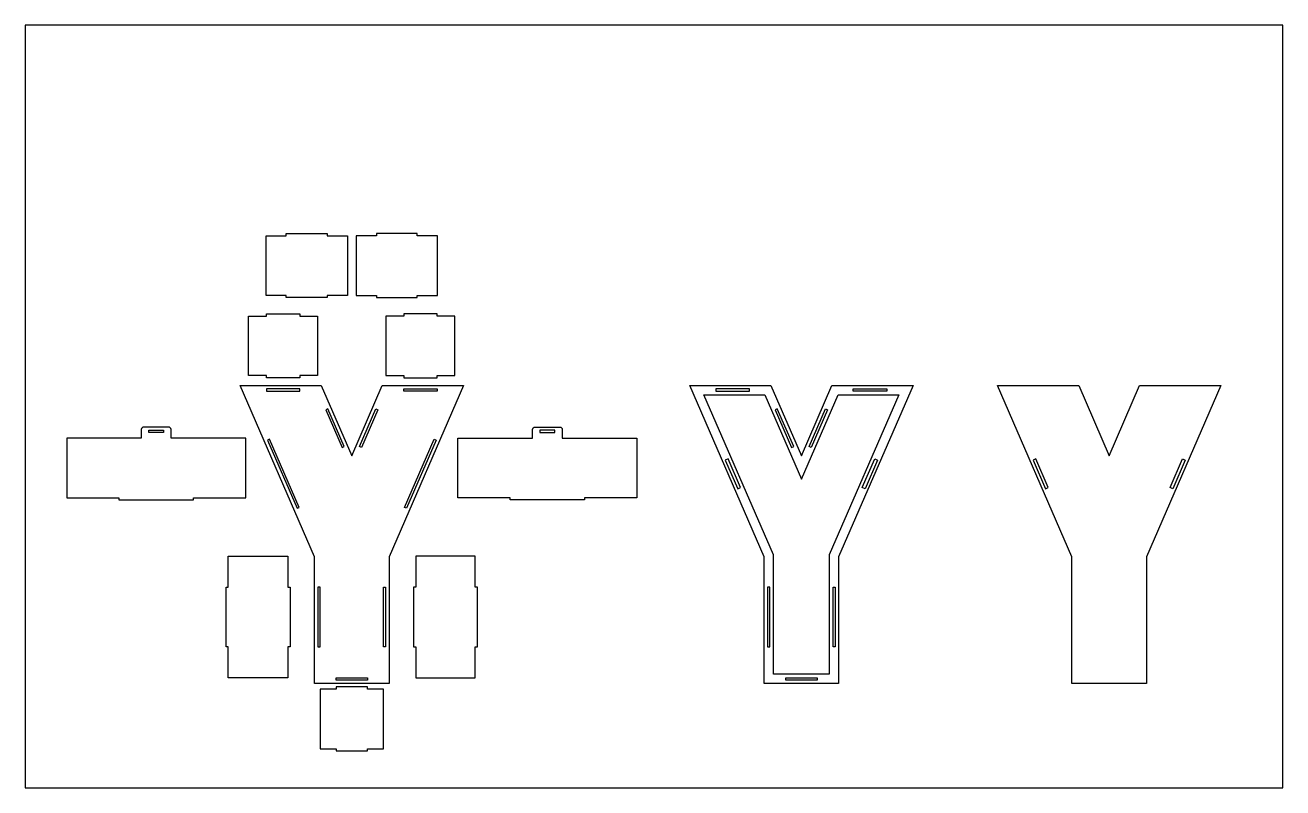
# Model space of a CAD drawing. Header units: millimetres. Extents: x 11074 to 12763, y 1071 to 2095.
import ezdxf

# ---------------------------------------------------------------- set-up
doc = ezdxf.new("R2010")
doc.units = ezdxf.units.MM

msp = doc.modelspace()

# ---------------------------------------------------------------- linework, layer by layer
for points in [[(11073.7, 1070.6), (12762.8, 1070.6), (12762.8, 2095.1), (11073.7, 2095.1)], [(11424.4, 1732.1), (11397.3, 1732.1), (11397.3, 1812.1), (11424.4, 1812.1), (11424.4, 1815.1), (11479.4, 1815.1), (11479.4, 1812.1), (11506.6, 1812.1), (11506.6, 1732.1), (11479.4, 1732.1), (11479.4, 1729.1), (11424.4, 1729.1)], [(11600.4, 1732.1), (11627.6, 1732.1), (11627.6, 1812.1), (11600.4, 1812.1), (11600.4, 1815.1), (11545.4, 1815.1), (11545.4, 1812.1), (11518.3, 1812.1), (11518.3, 1732.1), (11545.4, 1732.1), (11545.4, 1729.1), (11600.4, 1729.1)], [(11442.7, 1624.4), (11442.7, 1621.4), (11397.7, 1621.4), (11397.7, 1624.4), (11373.8, 1624.4), (11373.8, 1704.4), (11397.7, 1704.4), (11397.7, 1707.4), (11442.7, 1707.4), (11442.7, 1704.4), (11466.5, 1704.4), (11466.5, 1624.4)], [(11582.1, 1624.4), (11582.1, 1621.4), (11627.1, 1621.4), (11627.1, 1624.4), (11651, 1624.4), (11651, 1704.4), (11627.1, 1704.4), (11627.1, 1707.4), (11582.1, 1707.4), (11582.1, 1704.4), (11558.3, 1704.4), (11558.3, 1624.4)], [(11662.4, 1610.9), (11562.4, 1380.9), (11562.4, 1210.9), (11462.4, 1210.9), (11462.4, 1380.9), (11362.4, 1610.9), (11471.5, 1610.9), (11512.4, 1516.7), (11553.4, 1610.9)], [(11442.7, 1606.4), (11397.7, 1606.4), (11397.7, 1603.4), (11442.7, 1603.4)], [(11582.1, 1606.4), (11627.1, 1606.4), (11627.1, 1603.4), (11582.1, 1603.4)], [(12266.2, 1610.9), (12166.2, 1380.9), (12166.2, 1210.9), (12066.2, 1210.9), (12066.2, 1380.9), (11966.2, 1610.9), (12075.3, 1610.9), (12116.2, 1516.7), (12157.2, 1610.9)], [(12046.5, 1606.4), (12001.5, 1606.4), (12001.5, 1603.4), (12046.5, 1603.4)], [(12185.9, 1606.4), (12230.9, 1606.4), (12230.9, 1603.4), (12185.9, 1603.4)], [(12679.5, 1610.9), (12579.5, 1380.9), (12579.5, 1210.9), (12479.5, 1210.9), (12479.5, 1380.9), (12379.5, 1610.9), (12488.6, 1610.9), (12529.5, 1516.7), (12570.5, 1610.9)], [(12247.2, 1598.4), (12153.7, 1383.5), (12153.7, 1223.4), (12078.7, 1223.4), (12078.7, 1383.5), (11985.3, 1598.4), (12067.1, 1598.4), (12116.2, 1485.3), (12165.4, 1598.4)], [(11502, 1529.2), (11480.1, 1579.7), (11477.4, 1578.5), (11499.3, 1528)], [(11522.8, 1529.2), (11544.7, 1579.7), (11547.5, 1578.5), (11525.5, 1528)], [(12105.9, 1529.2), (12083.9, 1579.7), (12081.2, 1578.5), (12103.1, 1528)], [(12126.6, 1529.2), (12148.5, 1579.7), (12151.3, 1578.5), (12129.4, 1528)], [(11259.7, 1551.3), (11259.7, 1547.8), (11239.7, 1547.8), (11239.7, 1551.3)], [(11399.1, 1537.8), (11439, 1446.1), (11441.7, 1447.3), (11401.8, 1539)], [(11625.7, 1537.8), (11585.9, 1446.1), (11583.1, 1447.3), (11623, 1539)], [(11765.1, 1551.3), (11765.1, 1547.8), (11785.1, 1547.8), (11785.1, 1551.3)], [(12034.4, 1474.1), (12017.7, 1512.6), (12014, 1511), (12030.8, 1472.5)], [(12198, 1474.1), (12214.8, 1512.6), (12218.4, 1511), (12201.7, 1472.5)], [(12447.7, 1474.1), (12431, 1512.6), (12427.3, 1511), (12444, 1472.5)], [(12611.3, 1474.1), (12628.1, 1512.6), (12631.7, 1511), (12615, 1472.5)], [(11426.6, 1340.1), (11429.6, 1340.1), (11429.6, 1260.1), (11426.6, 1260.1), (11426.6, 1218.4), (11346.6, 1218.4), (11346.6, 1260.1), (11343.6, 1260.1), (11343.6, 1340.1), (11346.6, 1340.1), (11346.6, 1381.9), (11426.6, 1381.9)], [(11598.2, 1340.1), (11595.2, 1340.1), (11595.2, 1260.1), (11598.2, 1260.1), (11598.2, 1218.4), (11678.2, 1218.4), (11678.2, 1260.1), (11681.2, 1260.1), (11681.2, 1340.1), (11678.2, 1340.1), (11678.2, 1381.9), (11598.2, 1381.9)], [(11469.9, 1340.1), (11466.9, 1340.1), (11466.9, 1260.1), (11469.9, 1260.1)], [(11554.9, 1340.1), (11557.9, 1340.1), (11557.9, 1260.1), (11554.9, 1260.1)], [(12073.7, 1340.1), (12070.7, 1340.1), (12070.7, 1260.1), (12073.7, 1260.1)], [(12158.7, 1340.1), (12161.7, 1340.1), (12161.7, 1260.1), (12158.7, 1260.1)], [(11491.4, 1218.4), (11533.4, 1218.4), (11533.4, 1215.4), (11491.4, 1215.4)], [(12095.2, 1218.4), (12137.2, 1218.4), (12137.2, 1215.4), (12095.2, 1215.4)], [(11533.4, 1123.2), (11554.9, 1123.2), (11554.9, 1203.2), (11533.4, 1203.2), (11533.4, 1206.2), (11491.4, 1206.2), (11491.4, 1203.2), (11469.9, 1203.2), (11469.9, 1123.2), (11491.4, 1123.2), (11491.4, 1120.2), (11533.4, 1120.2)]]:
    msp.add_lwpolyline(points, close=True)
for points in [[(11266.2, 1555.3), (11233.2, 1555.3, 0.414214), (11229.7, 1551.8), (11229.7, 1540.3), (11129.5, 1540.3), (11129.5, 1460.3), (11199.7, 1460.3), (11199.7, 1457.3), (11299.7, 1457.3), (11299.7, 1460.3), (11369.9, 1460.3), (11369.9, 1540.3), (11269.7, 1540.3), (11269.7, 1551.8, 0.414214)], [(11758.6, 1555.3), (11791.6, 1555.3, -0.414214), (11795.1, 1551.8), (11795.1, 1540.3), (11895.3, 1540.3), (11895.3, 1460.3), (11825.1, 1460.3), (11825.1, 1457.3), (11725.1, 1457.3), (11725.1, 1460.3), (11654.9, 1460.3), (11654.9, 1540.3), (11755.1, 1540.3), (11755.1, 1551.8, -0.414214)]]:
    msp.add_lwpolyline(points, format="xyb", close=True)

doc.saveas('drawing.dxf')
